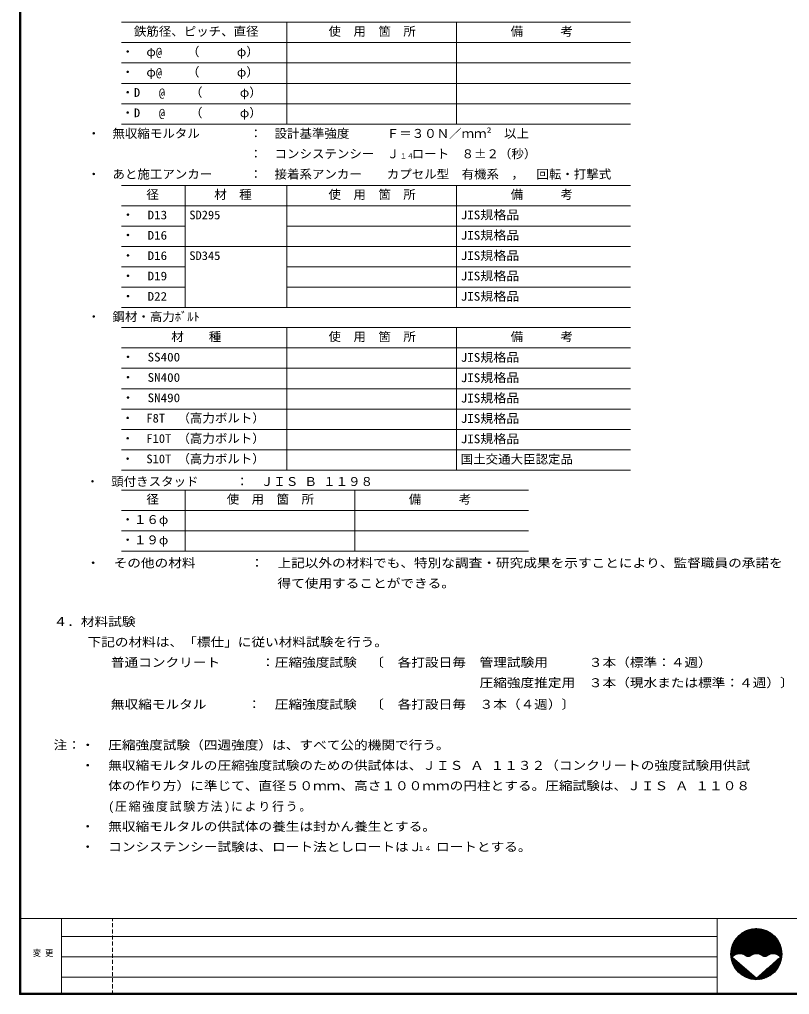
# Model space of a CAD drawing. Units: millimetres on the paper. Extents: x -397 to 404, y -278 to 276.
# Drawn here: x -397.4 to -170.5, y -278.2 to 9.2 of the extents above; entities that cross this region are included whole.
import ezdxf
from ezdxf.enums import TextEntityAlignment as Align

# ---------------------------------------------------------------- set-up
doc = ezdxf.new("R2010")
doc.units = ezdxf.units.MM
doc.linetypes.add('DASHED1', pattern=[1.8, 1.2, -0.6])
doc.layers.add('4-1_通り芯', color=4, linetype='Continuous')
for name, color, linetype, lineweight in [('4-6', 4, 'Continuous', 9), ('4-9_文字', 5, 'Continuous', 25), ('4-B', 3, 'Continuous', 18), ('4-F', 2, 'Continuous', 18)]:
    doc.layers.add(name, color=color, linetype=linetype, lineweight=lineweight)
doc.styles.add('ＭＳ ゴシック', font='')
doc.styles.get('ＭＳ ゴシック').set_extended_font_data('MS Gothic')

msp = doc.modelspace()

# ---------------------------------------------------------------- linework, layer by layer
at = {"layer": '4-6', "color": 3, "lineweight": 18}
for p, q in [((-367.397, -117.585), (-217.397, -117.585)), ((-367.397, -123.585), (-217.397, -123.585))]:
    msp.add_line(p, q, dxfattribs=at)
at = {"layer": '4-9_文字', "color": 7, "lineweight": 13}
for p, q in [((-388.443, -255.74), (-397.444, -255.74)), ((-388.443, -255.74), (403.556, -255.74)), ((-385.044, -278.156), (-385.044, -255.74)), ((-191.865, -278.156), (-191.865, -255.74)), ((-385.044, -261.068), (-205.694, -261.068)), ((-205.694, -261.068), (-196.693, -261.068)), ((-196.693, -261.068), (-191.865, -261.068)), ((-385.044, -267.068), (-205.694, -267.068)), ((-205.694, -267.068), (-196.693, -267.068)), ((-196.693, -267.068), (-191.865, -267.068)), ((-385.044, -273.068), (-205.694, -273.068)), ((-196.693, -273.068), (-205.694, -273.068)), ((-196.693, -273.068), (-191.865, -273.068)), ((403.556, -278.156), (-397.444, -278.156)), ((403.556, -278.156), (-397.444, -278.156))]:
    msp.add_line(p, q, dxfattribs=at)
at = {"layer": '4-9_文字', "color": 7, "linetype": 'DASHED1', "lineweight": 13}
msp.add_line((-370.044, -278.156), (-370.044, -255.74), dxfattribs=at)
at = {"layer": '4-9_文字'}
for p, q in [((-187.765, -266.249), (-180.256, -258.74)), ((-187.764, -266.106), (-180.399, -258.741)), ((-187.763, -266.389), (-180.116, -258.741)), ((-187.76, -265.961), (-180.544, -258.745)), ((-187.759, -266.526), (-179.979, -258.745)), ((-187.753, -266.661), (-179.844, -258.752)), ((-187.753, -265.812), (-180.693, -258.752)), ((-187.744, -266.794), (-179.711, -258.76)), ((-187.742, -265.661), (-180.844, -258.762)), ((-187.733, -266.925), (-179.58, -258.771)), ((-187.729, -265.506), (-180.999, -258.776)), ((-187.721, -267.053), (-179.452, -258.784)), ((-187.711, -265.347), (-181.158, -258.793)), ((-187.706, -267.18), (-179.325, -258.799)), ((-187.69, -265.184), (-181.321, -258.815)), ((-187.689, -267.304), (-179.201, -258.816)), ((-187.67, -267.427), (-179.078, -258.835)), ((-187.664, -265.017), (-181.488, -258.84)), ((-187.634, -264.845), (-181.66, -258.871)), ((-187.598, -264.668), (-181.837, -258.907)), ((-187.557, -264.485), (-182.02, -258.948)), ((-187.508, -264.295), (-182.21, -258.997)), ((-187.452, -264.098), (-182.407, -259.052)), ((-187.388, -263.892), (-182.613, -259.117)), ((-187.313, -263.675), (-182.83, -259.192)), ((-187.225, -263.446), (-183.059, -259.28)), ((-187.122, -263.201), (-183.303, -259.383)), ((-186.998, -262.936), (-183.568, -259.507)), ((-186.846, -262.643), (-183.862, -259.659)), ((-186.663, -266.562), (-178.957, -258.855)), ((-186.65, -262.305), (-184.2, -259.855)), ((-186.371, -261.885), (-184.62, -260.134)), ((-186.365, -266.405), (-178.838, -258.877)), ((-186.128, -266.309), (-178.72, -258.901)), ((-185.923, -266.245), (-178.604, -258.926)), ((-185.737, -266.201), (-178.489, -258.953)), ((-185.713, -261.086), (-185.419, -260.792)), ((-185.566, -266.172), (-178.376, -258.982)), ((-185.407, -266.153), (-178.265, -259.012)), ((-185.256, -266.144), (-178.155, -259.043)), ((-185.113, -266.143), (-178.046, -259.076)), ((-184.977, -266.148), (-177.939, -259.11)), ((-184.846, -266.159), (-177.833, -259.145)), ((-184.721, -266.175), (-177.728, -259.182)), ((-184.6, -266.196), (-177.625, -259.22)), ((-184.484, -266.22), (-177.523, -259.259)), ((-184.371, -266.249), (-177.422, -259.3)), ((-184.262, -266.282), (-177.322, -259.341)), ((-184.157, -266.318), (-177.223, -259.384)), ((-184.055, -266.357), (-177.126, -259.428)), ((-183.956, -266.4), (-177.03, -259.474)), ((-183.86, -266.445), (-176.935, -259.52)), ((-183.766, -266.493), (-176.841, -259.567)), ((-183.676, -266.544), (-176.748, -259.616)), ((-183.588, -266.597), (-176.656, -259.665)), ((-183.503, -266.654), (-176.565, -259.716)), ((-183.417, -266.709), (-176.475, -259.768)), ((-183.324, -266.758), (-176.387, -259.82)), ((-183.226, -266.801), (-176.299, -259.874)), ((-183.122, -266.838), (-176.212, -259.929)), ((-183.01, -266.868), (-176.127, -259.985)), ((-182.889, -266.888), (-176.042, -260.042)), ((-182.758, -266.899), (-175.959, -260.099)), ((-182.615, -266.897), (-175.876, -260.158)), ((-182.453, -266.876), (-175.794, -260.218)), ((-182.261, -266.826), (-175.714, -260.279)), ((-182.002, -266.708), (-175.634, -260.34)), ((-181.636, -266.484), (-175.555, -260.403)), ((-181.37, -266.359), (-175.477, -260.467)), ((-181.148, -266.279), (-175.401, -260.531)), ((-180.952, -266.224), (-175.325, -260.597)), ((-180.773, -266.187), (-175.25, -260.663)), ((-180.608, -266.163), (-175.176, -260.731)), ((-180.452, -266.148), (-175.103, -260.799)), ((-180.305, -266.143), (-175.031, -260.868)), ((-180.165, -266.144), (-174.959, -260.939)), ((-180.031, -266.152), (-174.889, -261.01)), ((-179.903, -266.165), (-174.82, -261.082)), ((-179.78, -266.183), (-174.752, -261.155)), ((-179.661, -266.206), (-174.684, -261.229)), ((-179.546, -266.232), (-174.618, -261.304)), ((-179.435, -266.263), (-174.552, -261.38)), ((-179.328, -266.297), (-174.488, -261.457)), ((-179.224, -266.334), (-174.424, -261.535)), ((-179.123, -266.375), (-174.362, -261.614)), ((-179.025, -266.418), (-174.3, -261.693)), ((-178.93, -266.465), (-174.239, -261.774)), ((-178.838, -266.514), (-174.18, -261.856)), ((-178.748, -266.566), (-174.121, -261.939)), ((-178.662, -266.621), (-174.063, -262.022)), ((-178.577, -266.678), (-174.006, -262.107)), ((-178.488, -266.73), (-173.951, -262.193)), ((-178.394, -266.777), (-173.896, -262.279)), ((-178.293, -266.818), (-173.842, -262.367)), ((-178.185, -266.852), (-173.789, -262.456)), ((-178.07, -266.878), (-173.738, -262.546)), ((-177.945, -266.894), (-173.687, -262.636)), ((-177.809, -266.9), (-173.638, -262.728)), ((-177.659, -266.891), (-173.589, -262.821)), ((-177.486, -266.86), (-173.542, -262.915)), ((-177.275, -266.79), (-173.496, -263.011)), ((-176.941, -266.597), (-173.451, -263.107)), ((-176.626, -266.424), (-173.407, -263.204)), ((-176.382, -266.322), (-173.364, -263.303)), ((-176.173, -266.254), (-173.322, -263.403)), ((-175.985, -266.207), (-173.282, -263.504)), ((-175.812, -266.175), (-173.243, -263.606)), ((-175.651, -266.156), (-173.205, -263.709)), ((-175.499, -266.145), (-173.168, -263.814)), ((-175.355, -266.143), (-173.133, -263.92)), ((-175.218, -266.147), (-173.099, -264.028)), ((-175.086, -266.157), (-173.066, -264.136)), ((-174.96, -266.172), (-173.035, -264.246)), ((-174.839, -266.192), (-173.005, -264.358)), ((-187.65, -267.548), (-187.302, -267.2)), ((-187.628, -267.667), (-187.226, -267.266)), ((-179.677, -273.717), (-172.788, -266.828)), ((-179.521, -273.703), (-172.802, -266.983)), ((-179.362, -273.686), (-172.819, -267.142)), ((-174.722, -266.216), (-172.976, -264.471)), ((-174.609, -266.245), (-172.95, -264.586)), ((-174.499, -266.277), (-172.924, -264.702)), ((-174.393, -266.312), (-172.901, -264.82)), ((-174.291, -266.351), (-172.879, -264.939)), ((-174.191, -266.393), (-172.858, -265.06)), ((-174.094, -266.438), (-172.84, -265.183)), ((-174.001, -266.485), (-172.823, -265.308)), ((-173.91, -266.536), (-172.808, -265.434)), ((-173.822, -266.589), (-172.795, -265.563)), ((-173.736, -266.645), (-172.785, -265.694)), ((-173.653, -266.703), (-172.776, -265.827)), ((-173.572, -266.764), (-172.77, -265.962)), ((-173.494, -266.827), (-172.766, -266.099)), ((-173.418, -266.893), (-172.765, -266.239)), ((-173.345, -266.961), (-172.766, -266.382)), ((-173.274, -267.032), (-172.77, -266.528)), ((-173.206, -267.105), (-172.778, -266.676)), ((-187.604, -267.785), (-187.151, -267.332)), ((-187.579, -267.901), (-187.075, -267.398)), ((-187.552, -268.015), (-186.999, -267.463)), ((-187.523, -268.128), (-186.924, -267.529)), ((-187.493, -268.24), (-186.848, -267.595)), ((-187.462, -268.35), (-186.773, -267.661)), ((-187.429, -268.459), (-186.697, -267.726)), ((-187.395, -268.566), (-186.621, -267.792)), ((-187.36, -268.672), (-186.546, -267.858)), ((-187.323, -268.777), (-186.47, -267.924)), ((-187.285, -268.88), (-186.394, -267.99)), ((-187.246, -268.982), (-186.319, -268.055)), ((-187.205, -269.083), (-186.243, -268.121)), ((-187.163, -269.183), (-186.167, -268.187)), ((-187.12, -269.281), (-186.092, -268.253)), ((-187.076, -269.379), (-186.016, -268.318)), ((-187.031, -269.475), (-185.941, -268.384)), ((-186.985, -269.57), (-185.865, -268.45)), ((-186.938, -269.664), (-185.789, -268.516)), ((-186.889, -269.757), (-185.714, -268.582)), ((-186.839, -269.849), (-185.638, -268.647)), ((-186.789, -269.94), (-185.562, -268.713)), ((-186.737, -270.029), (-185.487, -268.779)), ((-186.684, -270.118), (-185.411, -268.845)), ((-186.631, -270.206), (-185.335, -268.91)), ((-186.576, -270.292), (-185.26, -268.976)), ((-186.52, -270.378), (-185.184, -269.042)), ((-186.463, -270.463), (-185.108, -269.108)), ((-186.405, -270.546), (-185.033, -269.174)), ((-186.347, -270.629), (-184.957, -269.239)), ((-186.287, -270.71), (-184.882, -269.305)), ((-186.226, -270.791), (-184.806, -269.371)), ((-186.164, -270.871), (-184.73, -269.437)), ((-186.102, -270.95), (-184.655, -269.502)), ((-186.038, -271.027), (-184.579, -269.568)), ((-185.974, -271.104), (-184.503, -269.634)), ((-185.908, -271.18), (-184.428, -269.7)), ((-185.841, -271.255), (-184.352, -269.766)), ((-185.774, -271.329), (-184.276, -269.831)), ((-185.706, -271.402), (-184.201, -269.897)), ((-185.636, -271.474), (-184.125, -269.963)), ((-185.566, -271.545), (-184.049, -270.029)), ((-185.495, -271.616), (-183.974, -270.095)), ((-180.123, -273.739), (-175.963, -269.579)), ((-179.977, -273.734), (-174.878, -268.636)), ((-179.828, -273.727), (-173.793, -267.692)), ((-179.199, -273.664), (-172.841, -267.305)), ((-179.032, -273.638), (-172.867, -267.473)), ((-178.86, -273.607), (-172.898, -267.645)), ((-178.682, -273.571), (-172.934, -267.822)), ((-178.499, -273.529), (-172.976, -268.006)), ((-178.309, -273.48), (-173.024, -268.196)), ((-178.111, -273.424), (-173.081, -268.394)), ((-177.904, -273.359), (-173.146, -268.6)), ((-177.687, -273.283), (-173.222, -268.818)), ((-177.457, -273.195), (-173.31, -269.047)), ((-177.212, -273.09), (-173.414, -269.293)), ((-176.945, -272.965), (-173.54, -269.56)), ((-176.65, -272.811), (-173.694, -269.855)), ((-185.423, -271.685), (-183.898, -270.16)), ((-185.35, -271.753), (-183.823, -270.226)), ((-185.276, -271.821), (-183.747, -270.292)), ((-185.201, -271.887), (-183.671, -270.358)), ((-185.125, -271.952), (-183.596, -270.423)), ((-185.048, -272.017), (-183.52, -270.489)), ((-184.97, -272.081), (-183.444, -270.555)), ((-184.891, -272.143), (-183.369, -270.621)), ((-184.811, -272.205), (-183.293, -270.687)), ((-184.731, -272.265), (-183.217, -270.752)), ((-184.649, -272.325), (-183.142, -270.818)), ((-184.566, -272.384), (-183.066, -270.884)), ((-184.483, -272.442), (-182.991, -270.95)), ((-184.398, -272.498), (-182.915, -271.015)), ((-184.312, -272.554), (-182.839, -271.081)), ((-184.226, -272.609), (-182.764, -271.147)), ((-184.138, -272.663), (-182.688, -271.213)), ((-184.049, -272.715), (-182.612, -271.279)), ((-183.959, -272.767), (-182.537, -271.344)), ((-183.868, -272.818), (-182.461, -271.41)), ((-183.777, -272.867), (-182.385, -271.476)), ((-183.684, -272.915), (-182.31, -271.542)), ((-183.589, -272.963), (-182.234, -271.607)), ((-183.494, -273.009), (-182.158, -271.673)), ((-183.398, -273.054), (-182.083, -271.739)), ((-183.301, -273.098), (-182.007, -271.805)), ((-183.202, -273.141), (-181.932, -271.871)), ((-183.102, -273.183), (-181.856, -271.936)), ((-183.001, -273.223), (-181.78, -272.002)), ((-182.899, -273.262), (-181.705, -272.068)), ((-182.795, -273.3), (-181.629, -272.134)), ((-182.691, -273.337), (-181.553, -272.199)), ((-182.585, -273.372), (-181.478, -272.265)), ((-182.477, -273.406), (-181.402, -272.331)), ((-182.369, -273.439), (-181.326, -272.397)), ((-182.258, -273.47), (-181.251, -272.463)), ((-182.147, -273.5), (-181.175, -272.528)), ((-182.034, -273.528), (-181.099, -272.594)), ((-181.919, -273.555), (-181.024, -272.66)), ((-181.803, -273.581), (-180.948, -272.726)), ((-181.685, -273.604), (-180.873, -272.791)), ((-181.566, -273.626), (-180.797, -272.857)), ((-181.445, -273.647), (-180.721, -272.923)), ((-181.322, -273.665), (-180.646, -272.989)), ((-180.543, -273.735), (-179.217, -272.409)), ((-180.406, -273.739), (-178.133, -271.466)), ((-180.265, -273.74), (-177.048, -270.522)), ((-176.309, -272.612), (-173.893, -270.196)), ((-175.881, -272.325), (-174.179, -270.624)), ((-181.197, -273.682), (-180.57, -273.055)), ((-181.071, -273.697), (-180.494, -273.12)), ((-180.942, -273.709), (-180.419, -273.186)), ((-180.811, -273.72), (-180.343, -273.252)), ((-180.678, -273.729), (-180.267, -273.318))]:
    msp.add_line(p, q, dxfattribs=at)
msp.add_lwpolyline([(-187.362, -267.148), (-180.265, -273.32), (-173.168, -267.148)], dxfattribs=at)
msp.add_circle((-180.265, -266.24), 7.5, dxfattribs=at)
for centre, radius, start, end in [((-185.155, -269.067), 2.925, 54.9904, 138.98872), ((-182.71, -265.497), 1.403, 236.8522, 305.66466), ((-180.265, -269.067), 2.925, 54.9904, 123.80286), ((-177.82, -265.497), 1.403, 236.8522, 305.66466), ((-175.375, -269.067), 2.925, 41.01126, 123.80286)]:
    msp.add_arc(centre, radius, start, end, dxfattribs=at)
at = {"layer": '4-B'}
for p, q in [((-367.397, 8.415), (-217.397, 8.415)), ((-318.647, 8.415), (-318.647, -21.585)), ((-268.647, 8.415), (-268.647, -21.585)), ((-367.397, 2.415), (-217.397, 2.415)), ((-367.397, -3.585), (-217.397, -3.585)), ((-367.397, -9.585), (-217.397, -9.585)), ((-367.397, -15.585), (-217.397, -15.585)), ((-367.397, -21.585), (-217.397, -21.585)), ((-367.397, -39.683), (-217.397, -39.683)), ((-348.647, -39.683), (-348.647, -75.683)), ((-318.647, -39.683), (-318.647, -75.683)), ((-268.647, -39.683), (-268.647, -75.683)), ((-367.397, -45.683), (-217.397, -45.683)), ((-367.397, -51.683), (-348.647, -51.683)), ((-318.647, -51.683), (-217.397, -51.683)), ((-367.397, -57.683), (-217.397, -57.683)), ((-367.397, -63.683), (-348.647, -63.683)), ((-318.647, -63.683), (-217.397, -63.683)), ((-367.397, -69.683), (-348.647, -69.683)), ((-318.647, -69.683), (-217.397, -69.683)), ((-367.397, -75.683), (-217.397, -75.683)), ((-367.397, -81.585), (-217.397, -81.585)), ((-318.647, -81.585), (-318.647, -123.585)), ((-268.647, -81.585), (-268.647, -123.585)), ((-367.397, -87.585), (-217.397, -87.585)), ((-367.397, -93.585), (-217.397, -93.585)), ((-367.397, -99.585), (-217.397, -99.585)), ((-367.397, -105.585), (-217.397, -105.585)), ((-367.397, -111.585), (-217.397, -111.585)), ((-367.397, -117.585), (-217.397, -117.585)), ((-367.397, -129.495), (-247.397, -129.495)), ((-348.647, -129.495), (-348.647, -147.495)), ((-298.647, -129.495), (-298.647, -147.495)), ((-367.397, -135.495), (-247.397, -135.495)), ((-367.397, -141.495), (-247.397, -141.495)), ((-367.397, -147.495), (-247.397, -147.495))]:
    msp.add_line(p, q, dxfattribs=at)
at = {"layer": '4-F'}
for p, q in [((-397.444, -278.156), (-397.444, 275.844)), ((-397.244, -277.956), (-397.244, 275.644)), ((-397.044, -277.756), (-397.044, 275.444)), ((-397.044, 275.444), (-397.044, -277.644)), ((403.556, -278.156), (-397.444, -278.156)), ((-397.244, -277.956), (403.356, -277.956)), ((403.156, -277.756), (-397.044, -277.756))]:
    msp.add_line(p, q, dxfattribs=at)

# ---------------------------------------------------------------- texts
at = {"layer": '4-1_通り芯', "style": 'ＭＳ ゴシック', "width": 1.15}
for s, p in [('・\u3000その他の材料\u3000\u3000\u3000\u3000：\u3000上記以外の材料でも、特別な調査・研究成果を示すことにより、監督職員の承諾を', (-377.76, -153.03)), ('\u3000\u3000\u3000\u3000\u3000\u3000\u3000\u3000\u3000\u3000\u3000\u3000\u3000\u3000得て使用することができる。', (-377.76, -159.03)), ('４．材料試験', (-387.397, -170.343)), ('下記の材料は、「標仕」に従い材料試験を行う。', (-377.397, -176.343)), ('普通コンクリート\u3000\u3000\u3000：圧縮強度試験\u3000〔\u3000各打設日毎\u3000管理試験用\u3000\u3000\u3000３本（標準：４週）', (-370.517, -182.343)), ('\u3000\u3000\u3000\u3000\u3000\u3000\u3000\u3000\u3000\u3000\u3000\u3000\u3000\u3000\u3000\u3000\u3000\u3000\u3000\u3000\u3000\u3000\u3000\u3000\u3000\u3000\u3000圧縮強度推定用\u3000３本（現水または標準：４週）〕', (-370.517, -188.343)), ('無収縮モルタル\u3000\u3000\u3000：\u3000圧縮強度試験\u3000〔\u3000各打設日毎\u3000３本（４週）〕', (-370.517, -194.704)), ('注：・\u3000圧縮強度試験（四週強度）は、すべて公的機関で行う。', (-387.397, -206.704)), ('\u3000\u3000・\u3000無収縮モルタルの圧縮強度試験のための供試体は、ＪＩＳ Ａ １１３２（コンクリートの強度試験用供試', (-387.397, -212.704)), ('\u3000\u3000\u3000\u3000体の作り方）に準じて、直径５０ｍｍ、高さ１００ｍｍの円柱とする。圧縮試験は、ＪＩＳ Ａ １１０８', (-387.397, -218.704)), ('\u3000\u3000・\u3000無収縮モルタルの供試体の養生は封かん養生とする。', (-387.397, -230.704)), ('\u3000\u3000・\u3000コンシステンシー試験は、ロート法としロートはＪ  ロートとする。', (-387.397, -236.704))]:
    msp.add_text(s, height=2.566, dxfattribs=at).set_placement(p, align=Align.BOTTOM_LEFT)
at = {"layer": '4-1_通り芯', "color": 7, "style": 'ＭＳ ゴシック'}
msp.add_text('１４', height=1.466, dxfattribs=at).set_placement((-280.145, -236.305), align=Align.BOTTOM_LEFT)
at = {"layer": '4-1_通り芯', "insert": (-387.397, -224.704), "char_height": 2.566, "attachment_point": 7, "style": 'ＭＳ ゴシック'}
msp.add_mtext('\\T1.15;\u3000\u3000\u3000\u3000(圧縮強度試験方法)により行う。', dxfattribs=at)
at = {"layer": '4-6', "color": 3, "style": 'ＭＳ ゴシック', "width": 1.05}
for s, p in [('・\u3000S10T （高力ボルト）', (-367.397, -122.335)), ('国土交通大臣認定品', (-267.397, -122.433))]:
    msp.add_text(s, height=2.566, dxfattribs=at).set_placement(p, align=Align.BOTTOM_LEFT)
at = {"layer": '4-9_文字', "color": 7, "style": 'ＭＳ ゴシック', "width": 0.95}
msp.add_text('変 更', height=1.833, dxfattribs=at).set_placement((-393.544, -267.39), align=Align.BOTTOM_LEFT)
at = {"layer": '4-B', "style": 'ＭＳ ゴシック'}
for s, width, p in [('\u3000鉄筋径、ピッチ、直径', 1.05, (-367.397, 3.665)), ('\u3000\u3000\u3000使\u3000用\u3000箇\u3000所', 1.05, (-317.397, 3.665)), ('\u3000\u3000\u3000\u3000備\u3000\u3000\u3000考', 1.05, (-267.397, 3.665)), ('・\u3000φ@\u3000\u3000（\u3000\u3000\u3000φ）', 1.05, (-367.397, -2.335)), ('・\u3000φ@\u3000\u3000（\u3000\u3000\u3000φ）', 1.05, (-367.397, -8.335)), ('・D\u3000 @\u3000\u3000（\u3000\u3000\u3000φ）', 1.05, (-367.397, -14.335)), ('・D\u3000 @\u3000\u3000（\u3000\u3000\u3000φ）', 1.05, (-367.397, -20.335)), ('・\u3000無収縮モルタル\u3000\u3000\u3000\u3000：\u3000設計基準強度\u3000\u3000\u3000Ｆ＝３０Ｎ／ｍｍ²\u3000以上', 1.05, (-377.397, -26.433)), ('\u3000\u3000\u3000\u3000\u3000\u3000\u3000\u3000\u3000\u3000\u3000\u3000\u3000：\u3000コンシステンシー\u3000Ｊ\u3000ロート\u3000８±２（秒）', 1.05, (-377.397, -32.433)), ('・\u3000あと施工アンカー\u3000\u3000\u3000：\u3000接着系アンカー\u3000\u3000カプセル型\u3000有機系\u3000，\u3000回転・打撃式', 1.05, (-377.397, -38.433)), ('\u3000\u3000径', 1.05, (-367.397, -44.433)), ('\u3000\u3000材\u3000種', 1.05, (-347.397, -44.433)), ('\u3000\u3000\u3000使\u3000用\u3000箇\u3000所', 1.05, (-317.397, -44.433)), ('\u3000\u3000\u3000\u3000備\u3000\u3000\u3000考', 1.05, (-267.397, -44.433)), ('・\u3000D13', 1.1, (-367.397, -50.433)), ('SD295', 1.05, (-347.397, -50.433)), ('JIS規格品', 1.1, (-267.397, -50.433)), ('・\u3000D16', 1.1, (-367.397, -56.433)), ('JIS規格品', 1.1, (-267.397, -56.433)), ('・\u3000D16', 1.1, (-367.397, -62.433)), ('SD345', 1.05, (-347.397, -62.433)), ('JIS規格品', 1.1, (-267.397, -62.433)), ('・\u3000D19', 1.1, (-367.397, -68.433)), ('JIS規格品', 1.1, (-267.397, -68.433)), ('・\u3000D22', 1.1, (-367.397, -74.433)), ('JIS規格品', 1.1, (-267.397, -74.433)), ('・\u3000鋼材・高力ﾎﾞﾙﾄ', 1.05, (-377.397, -80.433)), ('\u3000\u3000\u3000\u3000材\u3000\u3000種', 1.05, (-367.397, -86.335)), ('\u3000\u3000\u3000使\u3000用\u3000箇\u3000所', 1.05, (-317.397, -86.335)), ('\u3000\u3000\u3000\u3000備\u3000\u3000\u3000考', 1.05, (-267.397, -86.335)), ('・\u3000SS400', 1.1, (-367.397, -92.335)), ('JIS規格品', 1.1, (-267.397, -92.433)), ('JIS規格品', 1.1, (-267.397, -98.433)), ('・\u3000SN400', 1.1, (-367.397, -98.335)), ('・\u3000SN490', 1.1, (-367.397, -104.335)), ('JIS規格品', 1.1, (-267.397, -104.433)), ('・\u3000F8T\u3000（高力ボルト）', 1.05, (-367.397, -110.335)), ('JIS規格品', 1.1, (-267.397, -110.433)), ('・\u3000F10T （高力ボルト）', 1.05, (-367.397, -116.335)), ('JIS規格品', 1.1, (-267.397, -116.433)), ('・\u3000頭付きスタッド\u3000\u3000\u3000：\u3000ＪＩＳ Ｂ １１９８', 1.05, (-377.76, -129.03)), ('\u3000\u3000径', 1.05, (-367.397, -134.245)), ('\u3000\u3000\u3000使\u3000用\u3000箇\u3000所', 1.05, (-347.397, -134.245)), ('\u3000\u3000\u3000\u3000備\u3000\u3000\u3000考', 1.05, (-297.397, -134.245)), ('・１６φ', 1.05, (-367.397, -140.245)), ('・１９φ', 1.05, (-367.397, -146.245))]:
    msp.add_text(s, height=2.566, dxfattribs=dict(at, width=width)).set_placement(p, align=Align.BOTTOM_LEFT)
at = {"layer": '4-B', "color": 7, "style": 'ＭＳ ゴシック'}
msp.add_text('１４', height=1.466, dxfattribs=at).set_placement((-285.327, -32.183), align=Align.BOTTOM_LEFT)

doc.saveas('drawing.dxf')
